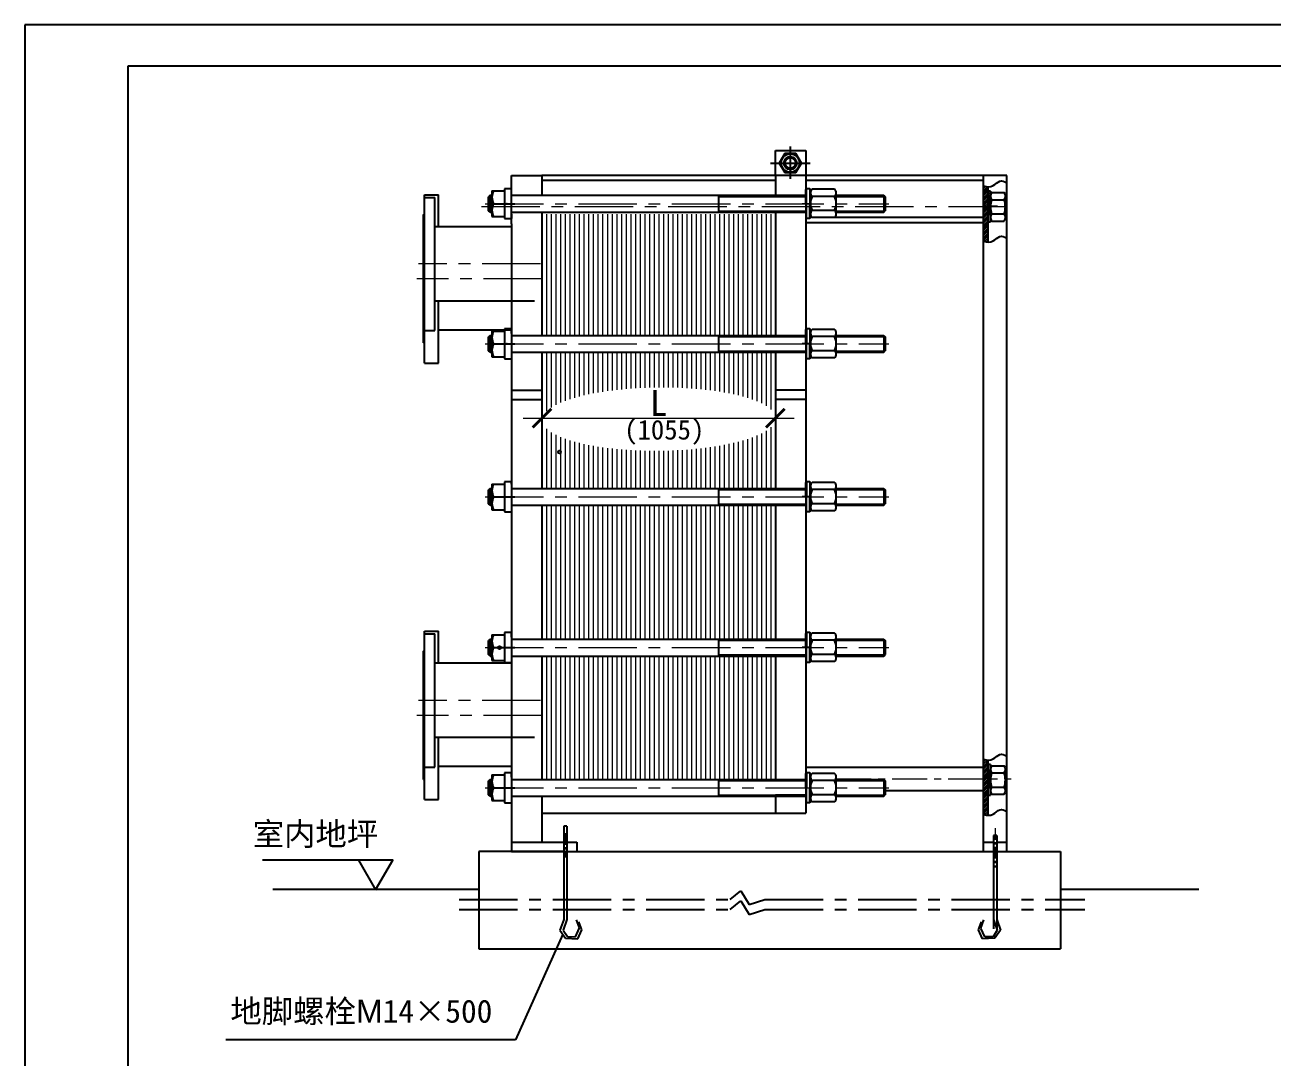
# Model space of a CAD drawing. Header units: millimetres. Extents: x 1175 to 55039, y -8947 to 3493.
# Drawn here: x 47486 to 50155, y -7461 to -5252 of the extents above; entities that cross this region are included whole.
import ezdxf

# ---------------------------------------------------------------- set-up
doc = ezdxf.new("R2010")
doc.units = ezdxf.units.MM
doc.header["$LTSCALE"] = 10
doc.header["$MEASUREMENT"] = 0
doc.linetypes.add('CENTER', pattern=[2, 1.25, -0.25, 0.25, -0.25])
doc.linetypes.add('DASHED2', pattern=[9.525, 6.35, -3.175])
for name, color, linetype in [('1轮廓实线层', 7, 'Continuous'), ('2细线层', 4, 'Continuous'), ('3中心线层', 1, 'CENTER'), ('5剖面线层', 2, 'Continuous'), ('7标注层', 4, 'Continuous'), ('PARA2', 7, 'Continuous'), ('图框层', 7, 'Continuous'), ('粗实线', 7, 'Continuous'), ('虚线', 3, 'DASHED2')]:
    doc.layers.add(name, color=color, linetype=linetype)
doc.styles.get("Standard").update_dxf_attribs({"font": ''})
doc.styles.get('Standard').set_extended_font_data('SimSun')
doc.dimstyles.new('TH_GBDIM', dxfattribs={"dimscale": 10, "dimtxt": 4.5, "dimasz": 4, "dimexe": 4, "dimexo": 0, "dimgap": 0.5, "dimtad": 1, "dimdec": 0, "dimzin": 0, "dimdsep": 46, "dimtxsty": 'Standard', "dimblk": 'ARCHTICK', "dimcen": 2.5, "dimdle": 4, "dimclrd": 2, "dimclre": 3, "dimclrt": 3, "dimadec": 0, "dimazin": 0, "dimtfac": 0.714286, "dimtdec": 0, "dimtmove": 0, "dimatfit": 3, "dimfxl": 0, "dimtolj": 1, "dimtzin": 0, "dimlwd": 13, "dimlwe": 9, "dimarcsym": 0})

# ---------------------------------------------------------------- blocks, each defined once
blk = doc.blocks.new('*U32', base_point=(1357.7, 3399.9))
at = {"layer": '1轮廓实线层', "ltscale": 10}
for p, q in [((1327.3, 3451.6), (1327.3, 3403.2)), ((1380.5, 3454.9), (1334.9, 3454.9)), ((1342.5, 3451.6), (1342.5, 3403.2)), ((1372.9, 3451.6), (1372.9, 3403.2)), ((1388, 3451.6), (1388, 3403.2)), ((1380.5, 3399.9), (1334.9, 3399.9))]:
    blk.add_line(p, q, dxfattribs=at)
for centre, radius, start, end in [((1334.9, 3444.5), 10.4, 43.0519, 136.9105), ((1357.7, 3418.3), 36.6, 65.4913, 114.5087), ((1380.5, 3444.5), 10.4, 43.0895, 136.9481), ((1334.9, 3410.3), 10.4, 223.0895, 316.9481), ((1357.7, 3436.6), 36.6, 245.4913, 294.5087), ((1380.5, 3410.3), 10.4, 223.0519, 316.9105)]:
    blk.add_arc(centre, radius, start, end, dxfattribs=at)
at = {"layer": '7标注层', "ltscale": 10}
blk.add_point((1357.7, 3399.9), dxfattribs=at)
at = {"layer": 'PARA2', "color": 6, "ltscale": 10}
blk.add_point((1357.7, 3399.9), dxfattribs=at)
blk = doc.blocks.new('*U33', base_point=(1360.1, 3414.6))
at = {"layer": '1轮廓实线层', "ltscale": 10}
for p, q in [((1327.1, 3419.6), (1327.1, 3414.6)), ((1327.1, 3419.6), (1341.6, 3419.6)), ((1378.6, 3419.6), (1341.6, 3419.6)), ((1378.6, 3419.6), (1393.1, 3419.6)), ((1393.1, 3414.6), (1393.1, 3419.6)), ((1327.1, 3414.6), (1341.6, 3414.6)), ((1341.6, 3414.6), (1378.6, 3414.6)), ((1378.6, 3414.6), (1393.1, 3414.6))]:
    blk.add_line(p, q, dxfattribs=at)
at = {"layer": '7标注层', "ltscale": 10}
blk.add_point((1360.1, 3414.6), dxfattribs=at)
at = {"layer": 'PARA2', "color": 6, "ltscale": 10}
blk.add_point((1360.1, 3414.6), dxfattribs=at)
blk = doc.blocks.new('*U34', base_point=(602.1, 3427))
at = {"layer": '1轮廓实线层', "ltscale": 10}
for p, q in [((571.7, 3424.6), (571.7, 3397.4)), ((602.1, 3427), (579.3, 3427)), ((586.9, 3424.6), (586.9, 3397.4)), ((602.1, 3427), (624.9, 3427)), ((617.3, 3424.6), (617.3, 3397.4)), ((632.5, 3424.6), (632.5, 3397.4)), ((602.1, 3395.1), (579.3, 3395.1)), ((602.1, 3395.1), (624.9, 3395.1))]:
    blk.add_line(p, q, dxfattribs=at)
for centre, radius, start, end in [((579.3, 3413.7), 13.3, 55.0434, 124.9566), ((602.1, 3377.5), 49.5, 72.1057, 107.8932), ((624.9, 3413.7), 13.3, 55.0434, 124.9531), ((579.3, 3408.3), 13.3, 235.0434, 304.9566), ((602.1, 3444.5), 49.5, 252.1068, 287.8943), ((624.9, 3408.3), 13.3, 235.0469, 304.9566)]:
    blk.add_arc(centre, radius, start, end, dxfattribs=at)
at = {"layer": '7标注层', "ltscale": 10}
blk.add_point((602.1, 3427), dxfattribs=at)
blk = doc.blocks.new('_ARCHTICK')
at = {"color": 0, "linetype": 'ByBlock', "const_width": 0.15}
blk.add_lwpolyline([(-0.5, -0.5), (0.5, 0.5)], dxfattribs=at)
blk = doc.blocks.new('*D35')
at = {"layer": '1轮廓实线层', "color": 3, "lineweight": 9, "ltscale": 10}
for p, q in [((48592.5, -6097.7), (48592.5, -6053.7)), ((49092.3, -6097.7), (49092.3, -6053.7))]:
    blk.add_line(p, q, dxfattribs=at)
at = {"layer": '1轮廓实线层', "color": 2, "lineweight": 13, "ltscale": 10}
blk.add_line((48552.5, -6093.7), (49132.3, -6093.7), dxfattribs=at)
at = {"layer": 'Defpoints', "color": 0, "ltscale": 10}
for p in [(48592.5, -6097.7), (49092.3, -6093.7), (49092.3, -6097.7)]:
    blk.add_point(p, dxfattribs=at)
at = {"layer": '1轮廓实线层', "color": 2, "lineweight": 13, "ltscale": 10, "xscale": 40, "yscale": 40, "zscale": 40, "rotation": 180}
blk.add_blockref('_ARCHTICK', (48592.5, -6093.7), dxfattribs=at)
at = {"layer": '1轮廓实线层', "color": 2, "lineweight": 13, "ltscale": 10, "xscale": 40, "yscale": 40, "zscale": 40}
blk.add_blockref('_ARCHTICK', (49092.3, -6093.7), dxfattribs=at)
at = {"layer": '1轮廓实线层', "color": 3, "ltscale": 10, "insert": (48842.4, -6061.2), "char_height": 55, "attachment_point": 5}
blk.add_mtext('\\A1;L{}{}', dxfattribs=at)

msp = doc.modelspace()

# ---------------------------------------------------------------- linework, layer by layer
for p, q in [((48527.5, -5677.7), (48527.5, -5574.7)), ((48540, -5574.7), (48580, -5574.7)), ((48592.5, -5574.7), (48592.5, -5616.7)), ((49157.3, -5574.7), (48592.5, -5574.7)), ((49092.3, -5574.7), (49092.3, -5616.7)), ((49157.3, -5574.7), (49157.3, -6938.7)), ((49537.5, -5574.7), (49157.3, -5574.7)), ((49537.5, -7021), (49537.5, -5574.7)), ((49587.5, -5574.7), (49537.5, -5574.7)), ((49587.5, -7021), (49587.5, -5574.7)), ((49092.3, -5585.2), (48592.5, -5585.2)), ((49537.5, -5585.2), (49157.3, -5585.2)), ((49547.5, -5716.8), (49547.5, -5598.6)), ((48478.5, -5649.7), (48478.5, -5619.7)), ((48481.5, -5652.7), (48481.5, -5616.7)), ((48527.5, -5616.7), (49157.3, -5616.7)), ((48970.7, -5616.7), (48970.7, -5652.7)), ((49222.3, -5616.7), (49324.1, -5616.7)), ((49324.1, -5616.7), (49324.1, -5652.7)), ((49327.1, -5619.7), (49327.1, -5649.7)), ((49547.5, -5620.7), (49547.5, -5660.7)), ((49586.2, -5625.7), (49586.2, -5655.7)), ((48527.5, -5652.7), (49157.3, -5652.7)), ((48592.5, -5652.7), (48592.5, -5916.7)), ((49092.3, -5652.7), (49092.3, -5916.7)), ((49222.3, -5652.7), (49324.1, -5652.7)), ((49567.5, -5640.7), (49552.5, -5640.7)), ((48527.5, -5677.7), (48527.5, -7021)), ((49157.3, -5674.7), (49537.5, -5674.7)), ((49219, -5663.3), (49537.5, -5663.5)), ((48478.5, -5949.7), (48478.5, -5919.7)), ((48481.5, -5952.7), (48481.5, -5916.7)), ((48527.5, -5916.7), (49157.3, -5916.7)), ((48970.7, -5916.7), (48970.7, -5952.7)), ((49222.3, -5916.7), (49324.1, -5916.7)), ((49324.1, -5916.7), (49324.1, -5952.7)), ((49327.1, -5919.7), (49327.1, -5949.7)), ((48527.5, -5952.7), (49157.3, -5952.7)), ((48592.5, -5952.7), (48592.5, -6244.2)), ((49092.3, -5952.7), (49092.3, -6244.2)), ((49222.3, -5952.7), (49324.1, -5952.7)), ((48481.5, -6280.2), (48481.5, -6244.2)), ((48527.5, -6244.2), (49157.3, -6244.2)), ((48970.7, -6244.2), (48970.7, -6280.2)), ((49222.3, -6244.2), (49324.1, -6244.2)), ((49324.1, -6244.2), (49324.1, -6280.2)), ((48478.5, -6277.2), (48478.5, -6247.2)), ((49327.1, -6247.2), (49327.1, -6277.2)), ((48527.5, -6280.2), (49157.3, -6280.2)), ((48592.5, -6280.2), (48592.5, -6566.7)), ((49092.3, -6281.2), (49092.3, -6566.7)), ((49222.3, -6280.2), (49324.1, -6280.2)), ((48478.5, -6599.7), (48478.5, -6569.7)), ((48481.5, -6602.7), (48481.5, -6566.7)), ((48527.5, -6566.7), (49157.3, -6566.7)), ((48970.7, -6566.7), (48970.7, -6602.7)), ((49222.3, -6566.7), (49324.1, -6566.7)), ((49324.1, -6566.7), (49324.1, -6602.7)), ((49327.1, -6569.7), (49327.1, -6599.7)), ((48527.5, -6602.7), (49157.3, -6602.7)), ((48592.5, -6602.7), (48592.5, -6866.7)), ((49092.3, -6602.7), (49092.3, -6866.7)), ((49222.3, -6602.7), (49324.1, -6602.7)), ((49547.5, -6943.6), (49547.5, -6825.4)), ((49157.3, -6840.5), (49537.5, -6840.5)), ((49547.5, -6847.5), (49547.5, -6887.5)), ((49586.2, -6852.5), (49586.2, -6882.5)), ((48478.5, -6899.7), (48478.5, -6869.7)), ((48481.5, -6902.7), (48481.5, -6866.7)), ((48527.5, -6866.7), (49157.3, -6866.7)), ((48970.7, -6866.7), (48970.7, -6902.7)), ((49222.3, -6866.7), (49324.1, -6866.7)), ((49324.1, -6866.7), (49324.1, -6902.7)), ((49327.1, -6869.7), (49327.1, -6899.7)), ((48527.5, -6902.7), (49157.3, -6902.7)), ((49092.3, -6899.7), (49157.3, -6899.7)), ((49092.3, -6902.7), (49092.3, -6938.7)), ((49222.3, -6902.7), (49324.1, -6902.7)), ((49327.1, -6890.5), (49537.5, -6890.5)), ((48592.5, -6938.7), (49157.3, -6938.7)), ((48527.5, -7001), (48667.5, -7001)), ((48667.5, -7001), (48667.5, -7021)), ((49537.5, -7001), (49559.1, -7001)), ((49566, -7001), (49587.5, -7001)), ((48527.5, -7021), (48667.5, -7021)), ((49537.5, -7021), (49587.5, -7021))]:
    msp.add_line(p, q)
at = {"ltscale": 10}
msp.add_circle((49124.2, -5547.7), 19.6, dxfattribs=at)
at = {"layer": '1轮廓实线层', "ltscale": 10}
for p, q in [((49092.3, -5520.7), (49157.3, -5520.7)), ((49092.3, -5574.7), (49092.3, -5520.7)), ((49124.2, -5581.3), (49124.2, -5512.5)), ((49157.3, -5520.7), (49157.3, -5574.7)), ((49081.6, -5547.7), (49166.7, -5547.7)), ((49112.3, -5527.1), (49100.4, -5547.7)), ((49100.4, -5547.7), (49112.3, -5568.3)), ((49136, -5527.1), (49112.3, -5527.1)), ((49147.9, -5547.7), (49136, -5527.1)), ((49136, -5568.3), (49147.9, -5547.7)), ((48527.5, -5574.7), (48592.5, -5574.7)), ((49112.3, -5568.3), (49136, -5568.3)), ((48481.5, -5616.7), (48478.5, -5619.7)), ((48481.5, -5616.7), (48485.6, -5616.7)), ((48485.6, -5607.2), (48512.5, -5607.2)), ((48485.6, -5607.2), (48485.6, -5662.2)), ((49324.1, -5616.7), (49327.1, -5619.7)), ((49584.4, -5623.9), (49586.2, -5625.7)), ((48481.5, -5652.7), (48478.5, -5649.7)), ((48481.5, -5652.7), (48485.6, -5652.7)), ((48488.7, -5634.7), (48512.5, -5634.7)), ((49324.1, -5652.7), (49327.1, -5649.7)), ((49584.4, -5657.5), (49586.2, -5655.7)), ((48485.6, -5662.2), (48512.5, -5662.2)), ((48481.5, -5916.7), (48478.5, -5919.7)), ((48481.5, -5916.7), (48485.6, -5916.7)), ((48485.6, -5907.2), (48512.5, -5907.2)), ((48485.6, -5907.2), (48485.6, -5962.2)), ((49324.1, -5916.7), (49327.1, -5919.7)), ((48481.5, -5952.7), (48478.5, -5949.7)), ((48488.7, -5934.7), (48512.5, -5934.7)), ((49324.1, -5952.7), (49327.1, -5949.7)), ((48481.5, -5952.7), (48485.6, -5952.7)), ((48485.6, -5962.2), (48512.5, -5962.2)), ((48527.5, -6033.7), (48592.5, -6033.7)), ((48527.5, -6053.7), (48592.5, -6053.7)), ((49157.3, -6033.7), (49092.3, -6033.7)), ((49157.3, -6053.7), (49092.3, -6053.7)), ((48481.5, -6244.2), (48478.5, -6247.2)), ((48481.5, -6244.2), (48485.6, -6244.2)), ((48485.6, -6234.7), (48512.5, -6234.7)), ((48485.6, -6234.7), (48485.6, -6289.7)), ((49324.1, -6244.2), (49327.1, -6247.2)), ((48488.7, -6262.2), (48512.5, -6262.2)), ((48481.5, -6280.2), (48478.5, -6277.2)), ((48481.5, -6280.2), (48485.6, -6280.2)), ((48485.6, -6289.7), (48512.5, -6289.7)), ((49324.1, -6280.2), (49327.1, -6277.2)), ((48485.6, -6557.2), (48512.5, -6557.2)), ((48485.6, -6557.2), (48485.6, -6612.2)), ((48481.5, -6566.7), (48478.5, -6569.7)), ((48481.5, -6566.7), (48485.6, -6566.7)), ((48488.7, -6584.7), (48512.5, -6584.7)), ((49324.1, -6566.7), (49327.1, -6569.7)), ((48481.5, -6602.7), (48478.5, -6599.7)), ((48481.5, -6602.7), (48485.6, -6602.7)), ((48485.6, -6612.2), (48512.5, -6612.2)), ((49324.1, -6602.7), (49327.1, -6599.7)), ((48485.6, -6857.2), (48512.5, -6857.2)), ((48485.6, -6857.2), (48485.6, -6912.2)), ((49584.4, -6850.7), (49586.2, -6852.5)), ((48481.5, -6866.7), (48478.5, -6869.7)), ((48481.5, -6866.7), (48485.6, -6866.7)), ((48488.7, -6884.7), (48512.5, -6884.7)), ((49324.1, -6866.7), (49327.1, -6869.7)), ((49584.4, -6884.3), (49586.2, -6882.5)), ((48481.5, -6902.7), (48478.5, -6899.7)), ((48481.5, -6902.7), (48485.6, -6902.7)), ((48485.6, -6912.2), (48512.5, -6912.2)), ((48592.5, -6902.7), (48592.5, -7001)), ((49324.1, -6902.7), (49327.1, -6899.7)), ((48639.1, -6966.5), (48639.1, -7166.2)), ((48646, -6966.5), (48639.1, -6966.5)), ((48646, -6966.5), (48646, -7166.2)), ((49559.1, -6986.6), (49559.1, -7186.2)), ((49566, -6986.6), (49559.1, -6986.6)), ((49566, -6986.6), (49566, -7186.2)), ((48199.9, -7039.3), (47994.1, -7039.3)), ((48642.5, -7021), (48457.5, -7021)), ((48457.5, -7021), (48457.5, -7229.3)), ((48667.5, -7021), (49537.5, -7021)), ((49559.1, -7021.1), (49559.1, -7166.2)), ((49562.5, -7021), (49702.5, -7021)), ((49566, -7021.1), (49566, -7166.2)), ((49702.5, -7021), (49702.5, -7229.3)), ((48457.5, -7102.1), (48016.5, -7102.1)), ((48995.3, -7123.9), (49018.5, -7105.4)), ((48995.3, -7145.3), (49018.5, -7126.8)), ((49018.5, -7105.4), (49036.2, -7134.3)), ((49018.5, -7126.8), (49036.2, -7155.6)), ((49036.2, -7134.3), (49069.3, -7123.9)), ((49998.2, -7102.1), (49702.5, -7102.1)), ((49036.2, -7155.6), (49069.3, -7145.3)), ((48639.1, -7166.2), (48631, -7189.6)), ((48646, -7166.2), (48637.9, -7189.6)), ((48673.1, -7184.7), (48666.7, -7167.6)), ((48677.9, -7188.5), (48671.5, -7171.4)), ((49527.2, -7188.6), (49533.5, -7171.5)), ((49532, -7184.8), (49538.4, -7167.6)), ((49559.1, -7166.2), (49567.2, -7189.7)), ((49566, -7166.2), (49574.1, -7189.7)), ((48637.1, -7198.2), (48536.3, -7424)), ((48631, -7189.6), (48643.3, -7206.7)), ((48637.9, -7189.6), (48647.1, -7203.2)), ((48643.3, -7206.7), (48669.3, -7207.7)), ((48647.1, -7203.2), (48664.4, -7203.8)), ((48664.4, -7203.8), (48673.1, -7184.7)), ((48669.3, -7207.7), (48677.9, -7188.5)), ((49535.8, -7207.7), (49527.2, -7188.6)), ((49540.7, -7203.9), (49532, -7184.8)), ((49561.8, -7206.8), (49535.8, -7207.7)), ((49558, -7203.3), (49540.7, -7203.9)), ((49567.2, -7189.7), (49558, -7203.3)), ((49574.1, -7189.7), (49561.8, -7206.8)), ((48457.5, -7229.3), (49702.5, -7229.3)), ((48536.3, -7424), (47915.9, -7424))]:
    msp.add_line(p, q, dxfattribs=at)
at = {"layer": '1轮廓实线层', "ltscale": 5}
for p, q in [((48527.5, -5602.7), (48512.5, -5602.7)), ((48512.5, -5602.7), (48512.5, -5662.2)), ((48527.5, -5607.2), (48527.5, -5602.7)), ((49157.3, -5634.7), (49157.3, -5604.2)), ((49165.8, -5602.7), (49158.8, -5602.7)), ((49158.8, -5666.7), (49158.8, -5602.7)), ((49165.8, -5602.7), (49165.8, -5634.7)), ((49167.3, -5604.2), (49165.8, -5602.7)), ((49167.3, -5604.2), (49167.3, -5665.2)), ((48527.5, -5612.2), (48527.5, -5607.2)), ((48527.5, -5657.2), (48527.5, -5662.2)), ((49157.3, -5634.7), (49157.3, -5665.2)), ((49158.8, -5645.7), (49157.3, -5647.2)), ((49165.8, -5666.7), (49165.8, -5634.7)), ((48512.5, -5662.2), (48512.5, -5666.7)), ((48512.5, -5666.7), (48527.5, -5666.7)), ((48527.5, -5662.2), (48527.5, -5666.7)), ((49158.8, -5666.7), (49157.3, -5665.2)), ((49165.8, -5666.7), (49158.8, -5666.7)), ((49167.3, -5665.2), (49165.8, -5666.7)), ((48512.5, -5902.7), (48512.5, -5934.7)), ((48527.5, -5902.7), (48512.5, -5902.7)), ((48527.5, -5907.2), (48527.5, -5902.7)), ((48527.5, -5912.2), (48527.5, -5907.2)), ((49158.8, -5902.7), (49157.3, -5904.2)), ((49157.3, -5934.7), (49157.3, -5904.2)), ((49158.8, -5902.7), (49158.8, -5934.7)), ((49165.8, -5902.7), (49158.8, -5902.7)), ((49165.8, -5902.7), (49165.8, -5934.7)), ((49167.3, -5904.2), (49165.8, -5902.7)), ((49167.3, -5904.2), (49167.3, -5965.2)), ((48512.5, -5934.7), (48512.5, -5966.7)), ((49157.3, -5934.7), (49157.3, -5965.2)), ((49158.8, -5966.7), (49158.8, -5934.7)), ((49165.8, -5966.7), (49165.8, -5934.7)), ((48512.5, -5966.7), (48527.5, -5966.7)), ((48527.5, -5962.2), (48527.5, -5966.7)), ((49158.8, -5966.7), (49157.3, -5965.2)), ((49165.8, -5966.7), (49158.8, -5966.7)), ((49167.3, -5965.2), (49165.8, -5966.7)), ((48527.5, -6230.2), (48512.5, -6230.2)), ((48512.5, -6230.2), (48512.5, -6262.2)), ((48527.5, -6234.7), (48527.5, -6230.2)), ((49158.8, -6230.2), (49157.3, -6231.7)), ((49157.3, -6262.2), (49157.3, -6231.7)), ((49165.8, -6230.2), (49158.8, -6230.2)), ((49158.8, -6230.2), (49158.8, -6262.2)), ((49167.3, -6231.7), (49165.8, -6230.2)), ((49165.8, -6230.2), (49165.8, -6262.2)), ((49167.3, -6231.7), (49167.3, -6292.7)), ((48512.5, -6262.2), (48512.5, -6294.2)), ((49157.3, -6262.2), (49157.3, -6292.7)), ((49158.8, -6294.2), (49158.8, -6262.2)), ((49165.8, -6294.2), (49165.8, -6262.2)), ((48512.5, -6294.2), (48527.5, -6294.2)), ((48527.5, -6289.7), (48527.5, -6294.2)), ((49158.8, -6294.2), (49157.3, -6292.7)), ((49165.8, -6294.2), (49158.8, -6294.2)), ((49167.3, -6292.7), (49165.8, -6294.2)), ((48512.5, -6552.7), (48512.5, -6584.7)), ((48527.5, -6552.7), (48512.5, -6552.7)), ((48527.5, -6557.2), (48527.5, -6552.7)), ((48527.5, -6562.2), (48527.5, -6557.2)), ((49158.8, -6552.7), (49157.3, -6554.2)), ((49157.3, -6584.7), (49157.3, -6554.2)), ((49158.8, -6552.7), (49158.8, -6584.7)), ((49165.8, -6552.7), (49158.8, -6552.7)), ((49165.8, -6552.7), (49165.8, -6584.7)), ((49167.3, -6554.2), (49165.8, -6552.7)), ((49167.3, -6554.2), (49167.3, -6615.2)), ((48512.5, -6584.7), (48512.5, -6616.7)), ((49157.3, -6584.7), (49157.3, -6615.2)), ((49158.8, -6616.7), (49158.8, -6584.7)), ((49165.8, -6616.7), (49165.8, -6584.7)), ((48512.5, -6616.7), (48527.5, -6616.7)), ((48527.5, -6612.2), (48527.5, -6616.7)), ((49158.8, -6616.7), (49157.3, -6615.2)), ((49165.8, -6616.7), (49158.8, -6616.7)), ((49167.3, -6615.2), (49165.8, -6616.7)), ((48527.5, -6852.7), (48512.5, -6852.7)), ((48512.5, -6852.7), (48512.5, -6884.7)), ((48527.5, -6857.2), (48527.5, -6852.7)), ((48527.5, -6862.2), (48527.5, -6857.2)), ((49158.8, -6852.7), (49157.3, -6854.2)), ((49157.3, -6884.7), (49157.3, -6854.2)), ((49165.8, -6852.7), (49158.8, -6852.7)), ((49158.8, -6852.7), (49158.8, -6884.7)), ((49167.3, -6854.2), (49165.8, -6852.7)), ((49165.8, -6852.7), (49165.8, -6884.7)), ((49167.3, -6854.2), (49167.3, -6915.2)), ((48512.5, -6884.7), (48512.5, -6916.7)), ((49157.3, -6884.7), (49157.3, -6915.2)), ((49158.8, -6916.7), (49158.8, -6884.7)), ((49165.8, -6916.7), (49165.8, -6884.7)), ((48527.5, -6907.2), (48527.5, -6912.2)), ((48527.5, -6912.2), (48527.5, -6916.7)), ((48512.5, -6916.7), (48527.5, -6916.7)), ((49158.8, -6916.7), (49157.3, -6915.2)), ((49165.8, -6916.7), (49158.8, -6916.7)), ((49167.3, -6915.2), (49165.8, -6916.7))]:
    msp.add_line(p, q, dxfattribs=at)
at = {"layer": '1轮廓实线层'}
for p, q in [((48341.3, -5615.7), (48371.3, -5615.7)), ((48341.3, -5656.8), (48341.3, -5615.7)), ((48341.3, -5621.2), (48363.3, -5621.2)), ((48341.3, -5621.2), (48363.3, -5621.2)), ((48341.3, -5655.9), (48341.3, -5621.2)), ((48363.3, -5684.2), (48363.3, -5621.2)), ((48371.3, -5684.2), (48371.3, -5615.7)), ((48339.3, -5658.2), (48341.3, -5655.9)), ((48339.3, -5658.7), (48341.3, -5656.8)), ((48339.3, -5869.2), (48339.3, -5658.2)), ((48339.3, -5932.7), (48339.3, -5658.7)), ((48341.3, -5906.2), (48341.3, -5655.9)), ((48341.3, -5975.7), (48341.3, -5656.8)), ((48363.3, -5906.2), (48363.3, -5684.2)), ((48527.5, -5684.2), (48363.3, -5684.2)), ((48576.4, -5843.2), (48363.3, -5843.2)), ((48371.3, -5975.7), (48371.3, -5843.2)), ((48339.3, -5869.2), (48341.3, -5871.6)), ((48341.3, -5906.2), (48363.3, -5906.2)), ((48341.3, -5906.2), (48363.3, -5906.2)), ((48527.5, -5905.2), (48371.3, -5905.2)), ((48339.3, -5932.7), (48341.3, -5934.6)), ((48341.3, -5975.7), (48371.3, -5975.7)), ((48341.3, -6590.8), (48341.3, -6549.7)), ((48341.3, -6549.7), (48371.3, -6549.7)), ((48341.3, -6589.9), (48341.3, -6555.2)), ((48341.3, -6555.2), (48363.3, -6555.2)), ((48341.3, -6555.2), (48363.3, -6555.2)), ((48363.3, -6618.2), (48363.3, -6555.2)), ((48371.3, -6618.2), (48371.3, -6549.7)), ((48339.3, -6592.2), (48341.3, -6589.9)), ((48339.3, -6592.7), (48341.3, -6590.8)), ((48339.3, -6803.2), (48339.3, -6592.2)), ((48339.3, -6866.7), (48339.3, -6592.7)), ((48341.3, -6840.2), (48341.3, -6589.9)), ((48341.3, -6909.7), (48341.3, -6590.8)), ((48527.5, -6618.2), (48363.3, -6618.2)), ((48363.3, -6840.2), (48363.3, -6618.2)), ((48576.4, -6777.2), (48363.3, -6777.2)), ((48371.3, -6909.7), (48371.3, -6777.2)), ((48339.3, -6803.2), (48341.3, -6805.6)), ((48341.3, -6840.2), (48363.3, -6840.2)), ((48341.3, -6840.2), (48363.3, -6840.2)), ((48527.5, -6839.2), (48371.3, -6839.2)), ((48339.3, -6866.7), (48341.3, -6868.6)), ((48341.3, -6909.7), (48371.3, -6909.7))]:
    msp.add_line(p, q, dxfattribs=at)
at = {"layer": '1轮廓实线层', "color": 2, "lineweight": 13, "ltscale": 10}
for p, q in [((48602.5, -5656.8), (48602.5, -5695.8)), ((48612.5, -5656.8), (48612.5, -5695.8)), ((48622.5, -5656.8), (48622.5, -5695.8)), ((48632.5, -5656.8), (48632.5, -5695.8)), ((48642.5, -5656.8), (48642.5, -5695.8)), ((48652.5, -5656.8), (48652.5, -5695.8)), ((48662.5, -5656.8), (48662.5, -5695.8)), ((48672.5, -5656.8), (48672.5, -5695.8)), ((48682.5, -5656.8), (48682.5, -5695.8)), ((48692.5, -5656.8), (48692.5, -5695.8)), ((48702.5, -5656.8), (48702.5, -5695.8)), ((48712.5, -5656.8), (48712.5, -5695.8)), ((48722.5, -5656.8), (48722.5, -5695.8)), ((48732.5, -5656.8), (48732.5, -5695.8)), ((48742.5, -5656.8), (48742.5, -5695.8)), ((48752.5, -5656.8), (48752.5, -5695.8)), ((48762.5, -5656.8), (48762.5, -5695.8)), ((48772.5, -5656.8), (48772.5, -5695.8)), ((48782.5, -5656.8), (48782.5, -5695.8)), ((48792.5, -5656.8), (48792.5, -5695.8)), ((48802.5, -5656.8), (48802.5, -5695.8)), ((48812.5, -5656.8), (48812.5, -5695.8)), ((48822.5, -5656.8), (48822.5, -5695.8)), ((48832.5, -5656.8), (48832.5, -5695.8)), ((48842.5, -5656.8), (48842.5, -5695.8)), ((48852.5, -5656.8), (48852.5, -5695.8)), ((48862.5, -5656.8), (48862.5, -5695.8)), ((48872.5, -5656.8), (48872.5, -5695.8)), ((48882.5, -5656.8), (48882.5, -5695.8)), ((48892.5, -5656.8), (48892.5, -5695.8)), ((48902.5, -5656.8), (48902.5, -5695.8)), ((48912.5, -5656.8), (48912.5, -5695.8)), ((48922.5, -5656.8), (48922.5, -5695.8)), ((48932.5, -5656.8), (48932.5, -5695.8)), ((48942.5, -5656.8), (48942.5, -5695.8)), ((48952.5, -5656.8), (48952.5, -5695.8)), ((48962.5, -5656.8), (48962.5, -5695.8)), ((48972.5, -5656.8), (48972.5, -5695.8)), ((48982.5, -5656.8), (48982.5, -5695.8)), ((48992.5, -5656.8), (48992.5, -5695.8)), ((49002.5, -5656.8), (49002.5, -5695.8)), ((49012.5, -5656.8), (49012.5, -5695.8)), ((49022.5, -5656.8), (49022.5, -5695.8)), ((49032.5, -5656.8), (49032.5, -5695.8)), ((49042.5, -5656.8), (49042.5, -5695.8)), ((49052.5, -5656.8), (49052.5, -5695.8)), ((49062.5, -5656.8), (49062.5, -5695.8)), ((49072.5, -5656.8), (49072.5, -5695.8)), ((49082.5, -5656.8), (49082.5, -5695.8)), ((48602.5, -5695.7), (48602.5, -5916.7)), ((48612.5, -5695.7), (48612.5, -5916.7)), ((48622.5, -5695.7), (48622.5, -5916.7)), ((48632.5, -5695.7), (48632.5, -5916.7)), ((48642.5, -5695.7), (48642.5, -5916.7)), ((48652.5, -5695.7), (48652.5, -5916.7)), ((48662.5, -5695.7), (48662.5, -5916.7)), ((48672.5, -5695.7), (48672.5, -5916.7)), ((48682.5, -5695.7), (48682.5, -5916.7)), ((48692.5, -5695.7), (48692.5, -5916.7)), ((48702.5, -5695.7), (48702.5, -5916.7)), ((48712.5, -5695.7), (48712.5, -5916.7)), ((48722.5, -5695.7), (48722.5, -5916.7)), ((48732.5, -5695.7), (48732.5, -5916.7)), ((48742.5, -5695.7), (48742.5, -5916.7)), ((48752.5, -5695.7), (48752.5, -5916.7)), ((48762.5, -5695.7), (48762.5, -5916.7)), ((48772.5, -5695.7), (48772.5, -5916.7)), ((48782.5, -5695.7), (48782.5, -5916.7)), ((48792.5, -5695.7), (48792.5, -5916.7)), ((48802.5, -5695.7), (48802.5, -5916.7)), ((48812.5, -5695.7), (48812.5, -5916.7)), ((48822.5, -5695.7), (48822.5, -5916.7)), ((48832.5, -5695.7), (48832.5, -5916.7)), ((48842.5, -5695.7), (48842.5, -5916.7)), ((48852.5, -5695.7), (48852.5, -5916.7)), ((48862.5, -5695.7), (48862.5, -5916.7)), ((48872.5, -5695.7), (48872.5, -5916.7)), ((48882.5, -5695.7), (48882.5, -5916.7)), ((48892.5, -5695.7), (48892.5, -5916.7)), ((48902.5, -5695.7), (48902.5, -5916.7)), ((48912.5, -5695.7), (48912.5, -5916.7)), ((48922.5, -5695.7), (48922.5, -5916.7)), ((48932.5, -5695.7), (48932.5, -5916.7)), ((48942.5, -5695.7), (48942.5, -5916.7)), ((48952.5, -5695.7), (48952.5, -5916.7)), ((48962.5, -5695.7), (48962.5, -5916.7)), ((48972.5, -5695.7), (48972.5, -5916.7)), ((48982.5, -5695.7), (48982.5, -5916.7)), ((48992.5, -5695.7), (48992.5, -5916.7)), ((49002.5, -5695.7), (49002.5, -5916.7)), ((49012.5, -5695.7), (49012.5, -5916.7)), ((49022.5, -5695.7), (49022.5, -5916.7)), ((49032.5, -5695.7), (49032.5, -5916.7)), ((49042.5, -5695.7), (49042.5, -5916.7)), ((49052.5, -5695.7), (49052.5, -5916.7)), ((49062.5, -5695.7), (49062.5, -5916.7)), ((49072.5, -5695.7), (49072.5, -5916.7)), ((49082.5, -5695.7), (49082.5, -5916.7)), ((48602.5, -5952.7), (48602.5, -6078.5)), ((48612.5, -5952.7), (48612.5, -6070.8)), ((48622.5, -5952.7), (48622.5, -6065.1)), ((48632.5, -5952.7), (48632.5, -6060.4)), ((48642.5, -5952.7), (48642.5, -6056.4)), ((48652.5, -5952.7), (48652.5, -6053)), ((48662.5, -5952.7), (48662.5, -6049.9)), ((48672.5, -5952.7), (48672.5, -6047.2)), ((48682.5, -5952.7), (48682.5, -6044.7)), ((48692.5, -5952.7), (48692.5, -6042.5)), ((48702.5, -5952.7), (48702.5, -6040.5)), ((48712.5, -5952.7), (48712.5, -6038.7)), ((48722.5, -5952.7), (48722.5, -6037)), ((48732.5, -5952.7), (48732.5, -6035.5)), ((48742.5, -5952.7), (48742.5, -6034.2)), ((48752.5, -5952.7), (48752.5, -6033)), ((48762.5, -5952.7), (48762.5, -6032)), ((48772.5, -5952.7), (48772.5, -6031)), ((48782.5, -5952.7), (48782.5, -6030.2)), ((48792.5, -5952.7), (48792.5, -6029.5)), ((48802.5, -5952.7), (48802.5, -6029)), ((48812.5, -5952.7), (48812.5, -6028.5)), ((48822.5, -5952.7), (48822.5, -6028.2)), ((48832.5, -5952.7), (48832.5, -6027.9)), ((48842.5, -5952.7), (48842.5, -6027.8)), ((48852.5, -5952.7), (48852.5, -6027.8)), ((48862.5, -5952.7), (48862.5, -6027.9)), ((48872.5, -5952.7), (48872.5, -6028.1)), ((48882.5, -5952.7), (48882.5, -6028.4)), ((48892.5, -5952.7), (48892.5, -6028.8)), ((48902.5, -5952.7), (48902.5, -6029.4)), ((48912.5, -5952.7), (48912.5, -6030)), ((48922.5, -5952.7), (48922.5, -6030.8)), ((48932.5, -5952.7), (48932.5, -6031.7)), ((48942.5, -5952.7), (48942.5, -6032.8)), ((48952.5, -5952.7), (48952.5, -6033.9)), ((48962.5, -5952.7), (48962.5, -6035.3)), ((48972.5, -5952.7), (48972.5, -6036.8)), ((48982.5, -5952.7), (48982.5, -6038.5)), ((48992.5, -5952.7), (48992.5, -6040.3)), ((49002.5, -5952.7), (49002.5, -6042.4)), ((49012.5, -5952.7), (49012.5, -6044.7)), ((49022.5, -5952.7), (49022.5, -6047.3)), ((49032.5, -5952.7), (49032.5, -6050.2)), ((49042.5, -5952.7), (49042.5, -6053.6)), ((49052.5, -5952.7), (49052.5, -6057.4)), ((49062.5, -5952.7), (49062.5, -6061.9)), ((49072.5, -5952.7), (49072.5, -6067.5)), ((49082.5, -5952.7), (49082.5, -6075.1)), ((48602.5, -6116.5), (48602.5, -6244.2)), ((48612.5, -6124.1), (48612.5, -6244.2)), ((48622.5, -6129.6), (48622.5, -6244.2)), ((48632.5, -6134.2), (48632.5, -6244.2)), ((48642.5, -6138), (48642.5, -6244.2)), ((49032.5, -6138.4), (49032.5, -6244.2)), ((49042.5, -6135), (49042.5, -6244.2)), ((49052.5, -6131), (49052.5, -6244.2)), ((49062.5, -6126.3), (49062.5, -6244.2)), ((49072.5, -6120.5), (49072.5, -6244.2)), ((49082.5, -6112.8), (49082.5, -6244.2)), ((48652.5, -6141.3), (48652.5, -6244.2)), ((48662.5, -6144.2), (48662.5, -6244.2)), ((48672.5, -6146.8), (48672.5, -6244.2)), ((48682.5, -6149.1), (48682.5, -6244.2)), ((48692.5, -6151.2), (48692.5, -6244.2)), ((48702.5, -6153.1), (48702.5, -6244.2)), ((48712.5, -6154.7), (48712.5, -6244.2)), ((48722.5, -6156.2), (48722.5, -6244.2)), ((48732.5, -6157.6), (48732.5, -6244.2)), ((48742.5, -6158.7), (48742.5, -6244.2)), ((48752.5, -6159.8), (48752.5, -6244.2)), ((48762.5, -6160.7), (48762.5, -6244.2)), ((48772.5, -6161.5), (48772.5, -6244.2)), ((48782.5, -6162.1), (48782.5, -6244.2)), ((48792.5, -6162.7), (48792.5, -6244.2)), ((48802.5, -6163.1), (48802.5, -6244.2)), ((48812.5, -6163.4), (48812.5, -6244.2)), ((48822.5, -6163.6), (48822.5, -6244.2)), ((48832.5, -6163.7), (48832.5, -6244.2)), ((48842.5, -6163.7), (48842.5, -6244.2)), ((48852.5, -6163.5), (48852.5, -6244.2)), ((48862.5, -6163.3), (48862.5, -6244.2)), ((48872.5, -6163), (48872.5, -6244.2)), ((48882.5, -6162.5), (48882.5, -6244.2)), ((48892.5, -6161.9), (48892.5, -6244.2)), ((48902.5, -6161.2), (48902.5, -6244.2)), ((48912.5, -6160.4), (48912.5, -6244.2)), ((48922.5, -6159.5), (48922.5, -6244.2)), ((48932.5, -6158.4), (48932.5, -6244.2)), ((48942.5, -6157.2), (48942.5, -6244.2)), ((48952.5, -6155.9), (48952.5, -6244.2)), ((48962.5, -6154.4), (48962.5, -6244.2)), ((48972.5, -6152.8), (48972.5, -6244.2)), ((48982.5, -6151), (48982.5, -6244.2)), ((48992.5, -6148.9), (48992.5, -6244.2)), ((49002.5, -6146.7), (49002.5, -6244.2)), ((49012.5, -6144.2), (49012.5, -6244.2)), ((49022.5, -6141.5), (49022.5, -6244.2)), ((48602.5, -6280.2), (48602.5, -6566.7)), ((48612.5, -6280.2), (48612.5, -6566.7)), ((48622.5, -6280.2), (48622.5, -6566.7)), ((48632.5, -6280.2), (48632.5, -6566.7)), ((48642.5, -6280.2), (48642.5, -6566.7)), ((48652.5, -6280.2), (48652.5, -6566.7)), ((48662.5, -6280.2), (48662.5, -6566.7)), ((48672.5, -6280.2), (48672.5, -6566.7)), ((48682.5, -6280.2), (48682.5, -6566.7)), ((48692.5, -6280.2), (48692.5, -6566.7)), ((48702.5, -6280.2), (48702.5, -6566.7)), ((48712.5, -6280.2), (48712.5, -6566.7)), ((48722.5, -6280.2), (48722.5, -6566.7)), ((48732.5, -6280.2), (48732.5, -6566.7)), ((48742.5, -6280.2), (48742.5, -6566.7)), ((48752.5, -6280.2), (48752.5, -6566.7)), ((48762.5, -6280.2), (48762.5, -6566.7)), ((48772.5, -6280.2), (48772.5, -6566.7)), ((48782.5, -6280.2), (48782.5, -6566.7)), ((48792.5, -6280.2), (48792.5, -6566.7)), ((48802.5, -6280.2), (48802.5, -6566.7)), ((48812.5, -6280.2), (48812.5, -6566.7)), ((48822.5, -6280.2), (48822.5, -6566.7)), ((48832.5, -6280.2), (48832.5, -6566.7)), ((48842.5, -6280.2), (48842.5, -6566.7)), ((48852.5, -6280.2), (48852.5, -6566.7)), ((48862.5, -6280.2), (48862.5, -6566.7)), ((48872.5, -6280.2), (48872.5, -6566.7)), ((48882.5, -6280.2), (48882.5, -6566.7)), ((48892.5, -6280.2), (48892.5, -6566.7)), ((48902.5, -6280.2), (48902.5, -6566.7)), ((48912.5, -6280.2), (48912.5, -6566.7)), ((48922.5, -6280.2), (48922.5, -6566.7)), ((48932.5, -6280.2), (48932.5, -6566.7)), ((48942.5, -6280.2), (48942.5, -6566.7)), ((48952.5, -6280.2), (48952.5, -6566.7)), ((48962.5, -6280.2), (48962.5, -6566.7)), ((48972.5, -6280.2), (48972.5, -6566.7)), ((48982.5, -6280.2), (48982.5, -6566.7)), ((48992.5, -6280.2), (48992.5, -6566.7)), ((49002.5, -6280.2), (49002.5, -6566.7)), ((49012.5, -6280.2), (49012.5, -6566.7)), ((49022.5, -6280.2), (49022.5, -6566.7)), ((49032.5, -6280.2), (49032.5, -6566.7)), ((49042.5, -6280.2), (49042.5, -6566.7)), ((49052.5, -6280.2), (49052.5, -6566.7)), ((49062.5, -6280.2), (49062.5, -6566.7)), ((49072.5, -6280.2), (49072.5, -6566.7)), ((49082.5, -6280.2), (49082.5, -6566.7)), ((48602.5, -6602.7), (48602.5, -6866.7)), ((48612.5, -6602.7), (48612.5, -6866.7)), ((48622.5, -6602.7), (48622.5, -6866.7)), ((48632.5, -6602.7), (48632.5, -6866.7)), ((48642.5, -6602.7), (48642.5, -6866.7)), ((48652.5, -6602.7), (48652.5, -6866.7)), ((48662.5, -6602.7), (48662.5, -6866.7)), ((48672.5, -6602.7), (48672.5, -6866.7)), ((48682.5, -6602.7), (48682.5, -6866.7)), ((48692.5, -6602.7), (48692.5, -6866.7)), ((48702.5, -6602.7), (48702.5, -6866.7)), ((48712.5, -6602.7), (48712.5, -6866.7)), ((48722.5, -6602.7), (48722.5, -6866.7)), ((48732.5, -6602.7), (48732.5, -6866.7)), ((48742.5, -6602.7), (48742.5, -6866.7)), ((48752.5, -6602.7), (48752.5, -6866.7)), ((48762.5, -6602.7), (48762.5, -6866.7)), ((48772.5, -6602.7), (48772.5, -6866.7)), ((48782.5, -6602.7), (48782.5, -6866.7)), ((48792.5, -6602.7), (48792.5, -6866.7)), ((48802.5, -6602.7), (48802.5, -6866.7)), ((48812.5, -6602.7), (48812.5, -6866.7)), ((48822.5, -6602.7), (48822.5, -6866.7)), ((48832.5, -6602.7), (48832.5, -6866.7)), ((48842.5, -6602.7), (48842.5, -6866.7)), ((48852.5, -6602.7), (48852.5, -6866.7)), ((48862.5, -6602.7), (48862.5, -6866.7)), ((48872.5, -6602.7), (48872.5, -6866.7)), ((48882.5, -6602.7), (48882.5, -6866.7)), ((48892.5, -6602.7), (48892.5, -6866.7)), ((48902.5, -6602.7), (48902.5, -6866.7)), ((48912.5, -6602.7), (48912.5, -6866.7)), ((48922.5, -6602.7), (48922.5, -6866.7)), ((48932.5, -6602.7), (48932.5, -6866.7)), ((48942.5, -6602.7), (48942.5, -6866.7)), ((48952.5, -6602.7), (48952.5, -6866.7)), ((48962.5, -6602.7), (48962.5, -6866.7)), ((48972.5, -6602.7), (48972.5, -6866.7)), ((48982.5, -6602.7), (48982.5, -6866.7)), ((48992.5, -6602.7), (48992.5, -6866.7)), ((49002.5, -6602.7), (49002.5, -6866.7)), ((49012.5, -6602.7), (49012.5, -6866.7)), ((49022.5, -6602.7), (49022.5, -6866.7)), ((49032.5, -6602.7), (49032.5, -6866.7)), ((49042.5, -6602.7), (49042.5, -6866.7)), ((49052.5, -6602.7), (49052.5, -6866.7)), ((49062.5, -6602.7), (49062.5, -6866.7)), ((49072.5, -6602.7), (49072.5, -6866.7)), ((49082.5, -6602.7), (49082.5, -6866.7))]:
    msp.add_line(p, q, dxfattribs=at)
at = {"layer": '1轮廓实线层', "ltscale": 10}
msp.add_lwpolyline([(48236.6, -7102.8), (48273.2, -7039.3), (48199.9, -7039.3)], close=True, dxfattribs=at)
for radius in [13.9, 11.5]:
    msp.add_circle((49124.2, -5547.7), radius, dxfattribs=at)
for centre in [(48516.8, -5621), (48516.8, -5648.5), (48516.8, -5921), (48516.8, -5948.5), (48516.8, -6248.5), (48516.8, -6276), (48516.8, -6571), (48516.8, -6598.5), (48516.8, -6871), (48516.8, -6898.5)]:
    msp.add_arc(centre, 31.2, 153.878, 206.122, dxfattribs=at)
at = {"layer": '2细线层', "ltscale": 10}
for p, q in [((48478.5, -5619.7), (48485.6, -5619.7)), ((49586.2, -5625.7), (49584.4, -5625.7)), ((48478.5, -5649.7), (48485.6, -5649.7)), ((49586.2, -5655.7), (49584.4, -5655.7)), ((48478.5, -5919.7), (48485.6, -5919.7)), ((48478.5, -5949.7), (48485.6, -5949.7)), ((48478.5, -6247.2), (48485.6, -6247.2)), ((48478.5, -6277.2), (48485.6, -6277.2)), ((48478.5, -6569.7), (48485.6, -6569.7)), ((48478.5, -6599.7), (48485.6, -6599.7)), ((49586.2, -6852.5), (49584.4, -6852.5)), ((48478.5, -6869.7), (48485.6, -6869.7)), ((49586.2, -6882.5), (49584.4, -6882.5)), ((48478.5, -6899.7), (48485.6, -6899.7))]:
    msp.add_line(p, q, dxfattribs=at)
at = {"layer": '2细线层', "lineweight": 13}
for p, q in [((48970.7, -5619.7), (49157.3, -5619.7)), ((49222.3, -5619.7), (49327.1, -5619.7)), ((48970.7, -5649.7), (49157.3, -5649.7)), ((49222.3, -5649.7), (49327.1, -5649.7)), ((48970.7, -5919.7), (49157.3, -5919.7)), ((49222.3, -5919.7), (49327.1, -5919.7)), ((48970.7, -5949.7), (49157.3, -5949.7)), ((49222.3, -5949.7), (49327.1, -5949.7)), ((48970.7, -6247.2), (49157.3, -6247.2)), ((49222.3, -6247.2), (49327.1, -6247.2)), ((48970.7, -6277.2), (49157.3, -6277.2)), ((49222.3, -6277.2), (49327.1, -6277.2)), ((48970.7, -6569.7), (49157.3, -6569.7)), ((49222.3, -6569.7), (49327.1, -6569.7)), ((48970.7, -6599.7), (49157.3, -6599.7)), ((49222.3, -6599.7), (49327.1, -6599.7)), ((48970.7, -6869.7), (49157.3, -6869.7)), ((49222.3, -6869.7), (49327.1, -6869.7)), ((48970.7, -6899.7), (49157.3, -6899.7)), ((49222.3, -6899.7), (49327.1, -6899.7))]:
    msp.add_line(p, q, dxfattribs=at)
at = {"layer": '2细线层', "ltscale": 10}
msp.add_arc((49124.2, -5547.7), 13.5, 90, 0, dxfattribs=at)
for points in [[(49537.5, -5596.7), (49545, -5599.1), (49557.5, -5600), (49572.4, -5583.3), (49582.3, -5586.9), (49587.5, -5590.3)], [(49537.5, -5714.9), (49545, -5717.3), (49557.5, -5718.2), (49572.4, -5701.5), (49582.3, -5705.1), (49587.5, -5708.5)], [(49537.5, -6823.5), (49545, -6825.9), (49557.5, -6826.8), (49572.4, -6810.1), (49582.3, -6813.7), (49587.5, -6817.2)], [(49537.5, -6941.7), (49545, -6944.1), (49557.5, -6945), (49572.4, -6928.3), (49582.3, -6931.9), (49587.5, -6935.4)]]:
    msp.add_open_spline(points, degree=3, knots=[18.455643, 18.455643, 18.455643, 18.455643, 40.878932, 57.574835, 74.780089, 74.780089, 74.780089, 74.780089], dxfattribs=at)
at = {"layer": '3中心线层', "color": 2, "lineweight": 13, "ltscale": 10}
for p, q in [((48463, -5640.7), (49609.4, -5640.7)), ((48470.9, -5634.7), (49334.8, -5634.7)), ((48589.3, -5763.7), (48328.4, -5763.7)), ((48592.3, -5795.7), (48325, -5795.7)), ((48470.9, -5934.7), (49334.8, -5934.7)), ((48470.9, -6262.2), (49334.8, -6262.2)), ((48470.9, -6584.7), (49334.8, -6584.7)), ((48589.3, -6697.7), (48328.4, -6697.7)), ((48592.3, -6729.7), (48325, -6729.7)), ((48470.9, -6884.7), (49334.8, -6884.7))]:
    msp.add_line(p, q, dxfattribs=at)
at = {"layer": '3中心线层', "ltscale": 5}
for p, q in [((48512.5, -5634.7), (48534.3, -5634.7)), ((48512.5, -5934.7), (48534.3, -5934.7)), ((49169.8, -5934.7), (49149.7, -5934.7)), ((48512.5, -6262.2), (48534.3, -6262.2)), ((49169.8, -6262.2), (49149.7, -6262.2)), ((48512.5, -6584.7), (48534.3, -6584.7)), ((49169.8, -6584.7), (49149.7, -6584.7)), ((48512.5, -6884.7), (48534.3, -6884.7))]:
    msp.add_line(p, q, dxfattribs=at)
at = {"layer": '3中心线层', "color": 2, "lineweight": 13, "ltscale": 2}
for p, q in [((49169.8, -5634.7), (49149.7, -5634.7)), ((48642.5, -6981.5), (48642.5, -7034.2)), ((49562.5, -6971.2), (49562.5, -7054.9))]:
    msp.add_line(p, q, dxfattribs=at)
at = {"layer": '3中心线层', "color": 2, "lineweight": 13, "ltscale": 6}
msp.add_line((49222.3, -6865.5), (49596.9, -6865.5), dxfattribs=at)
at = {"layer": '3中心线层', "ltscale": 10}
for p, q in [((48415.5, -7123.9), (48995.3, -7123.9)), ((49069.3, -7123.9), (49754.4, -7123.9)), ((48415.5, -7145.3), (48995.3, -7145.3)), ((49069.3, -7145.3), (49754.4, -7145.3))]:
    msp.add_line(p, q, dxfattribs=at)
at = {"layer": '5剖面线层', "ltscale": 10}
for p, q in [((49537.5, -5601.6), (49541.3, -5597.7)), ((49537.5, -5606.9), (49545.9, -5598.5)), ((49537.5, -5612.2), (49547.5, -5602.2)), ((49537.5, -5617.5), (49547.5, -5607.5)), ((49537.5, -5622.8), (49547.5, -5612.8)), ((49537.5, -5628.1), (49547.5, -5618.1)), ((49537.5, -5633.4), (49547.5, -5623.4)), ((49537.5, -5638.7), (49547.5, -5628.7)), ((49537.5, -5644), (49540.7, -5640.7)), ((49537.5, -5649.3), (49546, -5640.7)), ((49537.5, -5654.6), (49547.5, -5644.6)), ((49537.5, -5659.9), (49547.5, -5649.9)), ((49537.5, -5665.2), (49547.5, -5655.2)), ((49540.7, -5640.7), (49547.5, -5634)), ((49546, -5640.7), (49547.5, -5639.3)), ((49537.5, -5670.5), (49547.5, -5660.5)), ((49537.5, -5675.8), (49547.5, -5665.8)), ((49537.5, -5681.1), (49547.5, -5671.1)), ((49537.5, -5686.4), (49547.5, -5676.4)), ((49537.5, -5691.7), (49547.5, -5681.7)), ((49537.5, -5697), (49547.5, -5687)), ((49537.5, -5702.3), (49547.5, -5692.3)), ((49537.5, -5707.6), (49547.5, -5697.6)), ((49537.5, -5712.9), (49547.5, -5702.9)), ((49540.1, -5715.6), (49547.5, -5708.2)), ((49544.5, -5716.5), (49547.5, -5713.5)), ((49537.5, -6828.4), (49541.3, -6824.6)), ((49537.5, -6833.7), (49545.9, -6825.3)), ((49537.5, -6839), (49547.5, -6829)), ((49537.5, -6844.3), (49547.5, -6834.3)), ((49537.5, -6849.6), (49547.5, -6839.6)), ((49537.5, -6854.9), (49547.5, -6844.9)), ((49537.5, -6860.2), (49547.5, -6850.2)), ((49537.5, -6865.5), (49547.5, -6855.5)), ((49537.5, -6876.1), (49546, -6867.5)), ((49537.5, -6870.8), (49540.7, -6867.5)), ((49537.5, -6881.4), (49547.5, -6871.4)), ((49537.5, -6886.7), (49547.5, -6876.7)), ((49537.5, -6892), (49547.5, -6882)), ((49540.7, -6867.5), (49547.5, -6860.8)), ((49537.5, -6897.3), (49547.5, -6887.3)), ((49537.5, -6902.6), (49547.5, -6892.6)), ((49537.5, -6907.9), (49547.5, -6897.9)), ((49537.5, -6913.2), (49547.5, -6903.2)), ((49537.5, -6918.6), (49547.5, -6908.6)), ((49537.5, -6923.9), (49547.5, -6913.9)), ((49537.5, -6929.2), (49547.5, -6919.2)), ((49537.5, -6934.5), (49547.5, -6924.5)), ((49537.5, -6939.8), (49547.5, -6929.8)), ((49540.1, -6942.5), (49547.5, -6935.1)), ((49544.5, -6943.3), (49547.5, -6940.4))]:
    msp.add_line(p, q, dxfattribs=at)
at = {"layer": '7标注层', "ltscale": 10}
for centre in [(49550.1, -5615.4), (48630.2, -6166.2), (48501.5, -6584.7)]:
    msp.add_circle(centre, 3, dxfattribs=at)
for p in [(48517.5, -5634.7), (48517.5, -5934.7)]:
    msp.add_point(p, dxfattribs=at)
at = {"layer": 'PARA2', "color": 6, "ltscale": 10}
for p in [(48517.5, -5634.7), (48517.5, -5934.7)]:
    msp.add_point(p, dxfattribs=at)
at = {"layer": '图框层', "color": 7, "ltscale": 10}
for p, q in [((52711.1, -5252.2), (47486, -5252.2)), ((47486, -5252.2), (47486, -8946.7)), ((52623.1, -5340.1), (47705.9, -5340.1)), ((47705.9, -5340.1), (47705.9, -8858.7))]:
    msp.add_line(p, q, dxfattribs=at)

# ---------------------------------------------------------------- block references
at = {"ltscale": 10}
for name, p, rotation in [('*U32', (49167.3, -5634.2), 270), ('*U33', (49547.5, -5640.7), 270), ('*U34', (49552.5, -5641.4), 90), ('*U32', (49167.3, -5934.2), 270), ('*U32', (49167.3, -6261.7), 270), ('*U32', (49167.3, -6584.2), 270), ('*U32', (49167.3, -6884.2), 270), ('*U33', (49547.5, -6867.5), 270), ('*U34', (49552.5, -6868.2), 90)]:
    msp.add_blockref(name, p, dxfattribs=dict(at, rotation=rotation))

# ---------------------------------------------------------------- texts
at = {"layer": '粗实线', "lineweight": -3, "ltscale": 10, "char_height": 49.26, "width": 45949.973, "attachment_point": 1}
for s, insert in [('室内地坪', (47973.4, -6958.9)), ('地脚螺栓{\\fArial|b0|i0|c0|p32;M}14×500', (47925.7, -7338.1))]:
    msp.add_mtext(s, dxfattribs=dict(at, insert=insert))
at = {"layer": '虚线', "ltscale": 10, "insert": (48768.6, -6097.4), "char_height": 42, "width": 112.988, "attachment_point": 1}
msp.add_mtext('(1055)', dxfattribs=at)

# ---------------------------------------------------------------- dimensions: what is measured, and where the dimension line sits
at = {"layer": '1轮廓实线层', "ltscale": 10}
dim = msp.add_aligned_dim(p1=(48592.5, -6097.7), p2=(49092.3, -6097.7), distance=4, text='L{}{}', dimstyle='TH_GBDIM', override={"dimtxt": 5.5, "dimtad": 3}, dxfattribs=at)
dim.commit()
dim.dimension.update_dxf_attribs({"geometry": '*D35', "text_midpoint": (48842.4, -6061.2)})

doc.saveas('drawing.dxf')
